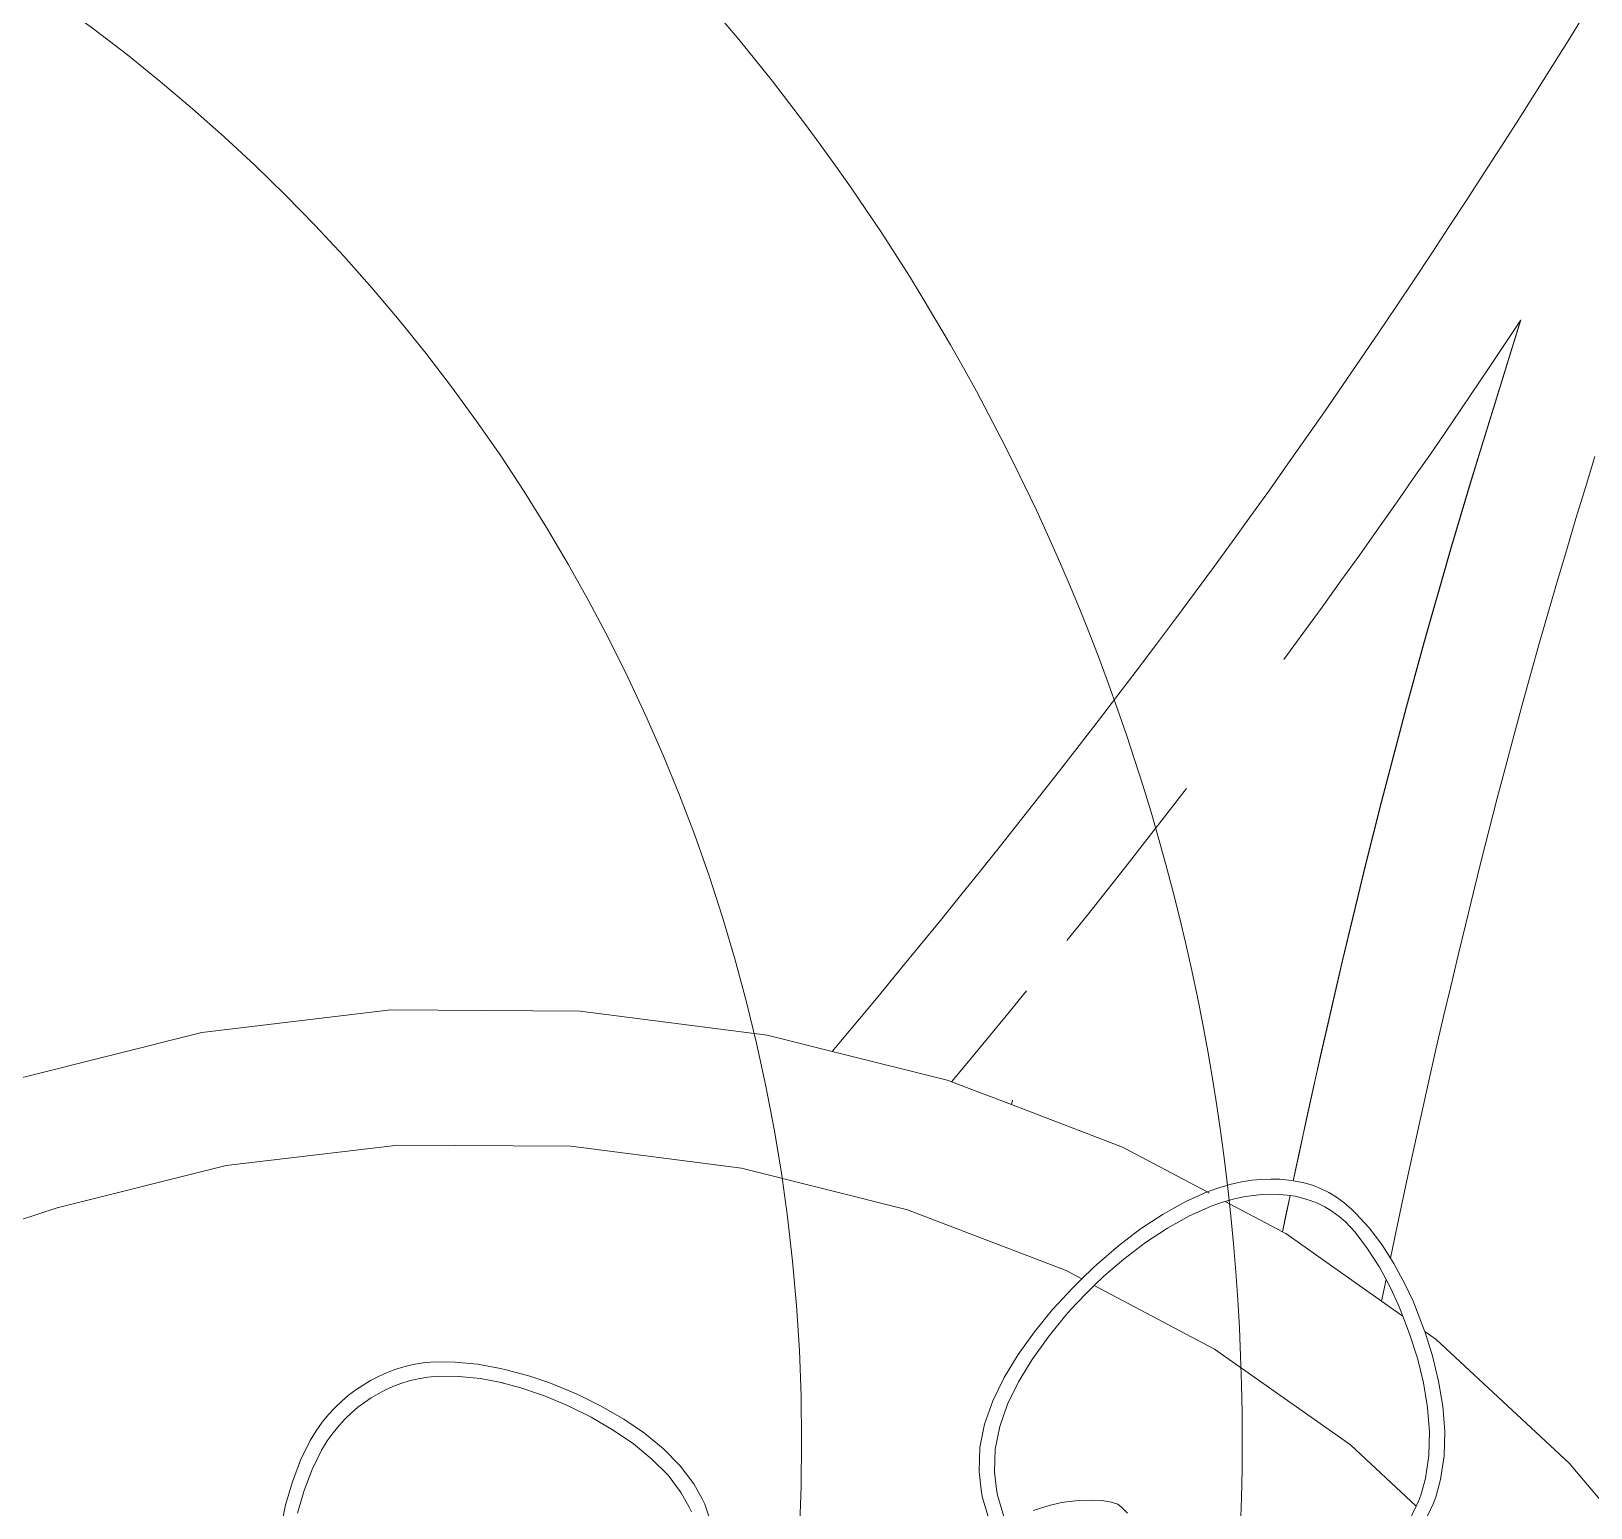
# Model space of a CAD drawing. Header units: millimetres. Extents: x 930469 to 1523124, y -120375 to 411163.
# Drawn here: x 1427093 to 1428155, y -41483 to -40477 of the extents above; entities that cross this region are included whole.
import ezdxf

# ---------------------------------------------------------------- set-up
doc = ezdxf.new("R2010")
doc.units = ezdxf.units.MM
doc.linetypes.add('HIDDEN', pattern=[0.75, 0.5, -0.25])
for name, color, linetype, lineweight in [('A-NET KHUAT', 8, 'HIDDEN', 0), ('A-NET THAY', 8, 'Continuous', 0), ('xr', 8, 'Continuous', 0)]:
    doc.layers.add(name, color=color, linetype=linetype, lineweight=lineweight)

# ---------------------------------------------------------------- blocks, each defined once
blk = doc.blocks.new('zzz')
at = {"layer": 'xr', "ltscale": 3}
for p, q in [((1234603.7, 16851.4), (1234676.8, 16627.8)), ((1234915.6, 16430.9), (1234853.4, 16678.5)), ((1234734.5, 16397.9), (1234676.8, 16627.8)), ((1234946.3, 16173.4), (1234915.6, 16430.9)), ((1234762.3, 16163.6), (1234734.5, 16397.9)), ((1234272.1, 16316.8), (1234238.4, 16323.9)), ((1234303.8, 16307.6), (1234272.1, 16316.8)), ((1234261, 16300.5), (1234291.9, 16291.6)), ((1234291.9, 16291.6), (1234320.6, 16280.6)), ((1234333.2, 16296.4), (1234303.8, 16307.6)), ((1234360.1, 16283.2), (1234333.2, 16296.4)), ((1234320.6, 16280.6), (1234346.7, 16267.8)), ((1234373.2, 16275.2), (1234360.1, 16283.2)), ((1234384.9, 16266.8), (1234373.2, 16275.2)), ((1234346.7, 16267.8), (1234359.3, 16260.1)), ((1234359.3, 16260.1), (1234370.5, 16252.1)), ((1234370.5, 16252.1), (1234380.5, 16243.9)), ((1234395.4, 16258.2), (1234384.9, 16266.8)), ((1234404.9, 16249.4), (1234395.4, 16258.2)), ((1234413.6, 16240.3), (1234404.9, 16249.4)), ((1234380.5, 16243.9), (1234389.6, 16235.5)), ((1234389.6, 16235.5), (1234397.7, 16226.9)), ((1234421.5, 16230.9), (1234413.6, 16240.3)), ((1234428.8, 16221.2), (1234421.5, 16230.9)), ((1234397.7, 16226.9), (1234405.1, 16218.2)), ((1234405.1, 16218.2), (1234411.8, 16209.2)), ((1234411.8, 16209.2), (1234418, 16200.1)), ((1234435.5, 16211.3), (1234428.8, 16221.2)), ((1234441.6, 16201), (1234435.5, 16211.3)), ((1234418, 16200.1), (1234423.6, 16190.7)), ((1234423.6, 16190.7), (1234428.8, 16180.9)), ((1234447.2, 16190.4), (1234441.6, 16201)), ((1234452.2, 16179.4), (1234447.2, 16190.4)), ((1234428.8, 16180.9), (1234433.4, 16170.6)), ((1234433.4, 16170.6), (1234437.6, 16159.8)), ((1234456.6, 16167.9), (1234452.2, 16179.4)), ((1234460.4, 16155.8), (1234456.6, 16167.9)), ((1234760.7, 15928.4), (1234762.3, 16163.6)), ((1234946.3, 16173.4), (1234944.7, 15915.4)), ((1234437.6, 16159.8), (1234441.1, 16148.3)), ((1234441.1, 16148.3), (1234444, 16136.1)), ((1234463.4, 16143), (1234460.4, 16155.8)), ((1234465.7, 16129.4), (1234463.4, 16143)), ((1234444, 16136.1), (1234446.2, 16123)), ((1234446.2, 16123), (1234447.5, 16108.9)), ((1234467, 16114.6), (1234465.7, 16129.4)), ((1234447.5, 16108.9), (1234447.3, 16080.8)), ((1234466.8, 16085.7), (1234467, 16114.6)), ((1234447.3, 16080.8), (1234444.4, 16051.3)), ((1234463.8, 16055.4), (1234466.8, 16085.7)), ((1234444.4, 16051.3), (1234439.5, 16025.7)), ((1234457.9, 16023.9), (1234463.8, 16055.4)), ((1234431.7, 15996.4), (1234439.5, 16025.7)), ((1234439.5, 16025.7), (1234438.6, 16020.5)), ((1234447.6, 15984.1), (1234456.2, 16016.3)), ((1234456.2, 16016.3), (1234457.9, 16023.9)), ((1234423.6, 15972.2), (1234431.7, 15996.4)), ((1234439.3, 15959.6), (1234447.6, 15984.1)), ((1234407.1, 15932.1), (1234420.6, 15964.3)), ((1234420.6, 15964.3), (1234423.6, 15972.2)), ((1234422.6, 15918.7), (1234436.3, 15951.3)), ((1234436.3, 15951.3), (1234439.3, 15959.6)), ((1234391.6, 15900.7), (1234407.1, 15932.1)), ((1234406.8, 15886.8), (1234422.6, 15918.7)), ((1234731, 15696), (1234760.7, 15928.4)), ((1234912.1, 15661.1), (1234944.7, 15915.4)), ((1234374.2, 15870.8), (1234391.6, 15900.7)), ((1234355.2, 15842.9), (1234374.2, 15870.8)), ((1234389.1, 15856.3), (1234406.8, 15886.8)), ((1234369.7, 15827.8), (1234389.1, 15856.3)), ((1234334.6, 15817.8), (1234355.2, 15842.9)), ((1234348.5, 15802), (1234369.7, 15827.8)), ((1234312.5, 15796), (1234334.6, 15817.8)), ((1234288.6, 15778), (1234312.5, 15796)), ((1234325.6, 15779.4), (1234348.5, 15802)), ((1234262.8, 15764.1), (1234269.3, 15767.1)), ((1234269.3, 15767.1), (1234288.6, 15778)), ((1234280.6, 15749.3), (1234300.7, 15760.7)), ((1234300.7, 15760.7), (1234325.6, 15779.4)), ((1234243.4, 15735.9), (1234273.3, 15746)), ((1234273.3, 15746), (1234280.6, 15749.3)), ((1234731, 15696), (1234674.1, 15469.9)), ((1234889.8, 15572.3), (1234912.1, 15661.1)), ((1234850.1, 15413.9), (1234889.8, 15572.3)), ((1234889.8, 15572.3), (1234900.7, 15563.2)), ((1234900.7, 15563.2), (1234934.1, 15535.4)), ((1234934.1, 15535.4), (1234967.5, 15507.7)), ((1234967.5, 15507.7), (1235001, 15480.1)), ((1234591.5, 15253.9), (1234674.1, 15469.9)), ((1235034.6, 15452.5), (1235001, 15480.1)), ((1235034.6, 15452.5), (1235068.3, 15425.1)), ((1235068.3, 15425.1), (1235102, 15397.8)), ((1234848.5, 15409.7), (1234817.4, 15328.3)), ((1234848.5, 15409.7), (1234850.1, 15413.9)), ((1234848.5, 15409.7), (1234870.8, 15391.2)), ((1234870.8, 15391.2), (1234904.6, 15363.3)), ((1235102, 15397.8), (1235135.9, 15370.6)), ((1234283.8, 15368), (1234248.9, 15357.8)), ((1234292.6, 15369.6), (1234283.8, 15368)), ((1234317.7, 15372.4), (1234292.6, 15369.6)), ((1234350.2, 15371.2), (1234317.7, 15372.4)), ((1234382.2, 15364.9), (1234350.2, 15371.2)), ((1234414, 15353.7), (1234382.2, 15364.9)), ((1234904.6, 15363.3), (1234938.5, 15335.5)), ((1235135.9, 15370.6), (1235169.8, 15343.4)), ((1234285.6, 15347.3), (1234252, 15337.5)), ((1234293.4, 15348.8), (1234285.6, 15347.3)), ((1234317.3, 15351.4), (1234293.4, 15348.8)), ((1234348.3, 15350.3), (1234317.3, 15351.4)), ((1234378.8, 15344.2), (1234348.3, 15350.3)), ((1234409.3, 15333.5), (1234378.8, 15344.2)), ((1234445.6, 15338.3), (1234414, 15353.7)), ((1234477, 15319.3), (1234445.6, 15338.3)), ((1234972.5, 15307.9), (1234938.5, 15335.5)), ((1235169.8, 15343.4), (1235203.8, 15316.5)), ((1234439.8, 15318.7), (1234409.3, 15333.5)), ((1234470.4, 15300.1), (1234439.8, 15318.7)), ((1234508, 15297), (1234477, 15319.3)), ((1234759.6, 15177.2), (1234817.4, 15328.3)), ((1234817.4, 15328.3), (1234823.3, 15326.8)), ((1235203.8, 15316.5), (1235237.8, 15289.6)), ((1234271.4, 15277.1), (1234264.8, 15298.5)), ((1234500.7, 15278.4), (1234470.4, 15300.1)), ((1234538.3, 15272.3), (1234508, 15297)), ((1234274.9, 15261.7), (1234271.4, 15277.1)), ((1234530.5, 15254), (1234500.7, 15278.4)), ((1234545.8, 15265.7), (1234538.3, 15272.3)), ((1235272, 15262.8), (1235237.8, 15289.6)), ((1234275.8, 15256.6), (1234274.9, 15261.7)), ((1234278.2, 15237.4), (1234275.8, 15256.6)), ((1234537.7, 15247.7), (1234530.5, 15254)), ((1234567.6, 15245.3), (1234545.8, 15265.7)), ((1234580.1, 15232.4), (1234591.5, 15253.9)), ((1235040.8, 15252.7), (1235075.1, 15225.3)), ((1235272, 15262.8), (1235306.3, 15236.1)), ((1234278.8, 15219.9), (1234278.2, 15237.4)), ((1234559.2, 15227.6), (1234537.7, 15247.7)), ((1234580.1, 15232.4), (1234567.6, 15245.3)), ((1234595.2, 15216.9), (1234580.1, 15232.4)), ((1235306.3, 15236.1), (1235340.6, 15209.6)), ((1234278, 15204.7), (1234278.8, 15219.9)), ((1234484.3, 15051.7), (1234571.1, 15215.4)), ((1234571.1, 15215.4), (1234559.2, 15227.6)), ((1234583.6, 15202.5), (1234571.1, 15215.4)), ((1234599.6, 15212.2), (1234595.2, 15216.9)), ((1234625.1, 15182.6), (1234599.6, 15212.2)), ((1235075.1, 15225.3), (1235109.5, 15198)), ((1235340.6, 15209.6), (1235375.1, 15183.2)), ((1234273.1, 15183.4), (1234276.1, 15192.3)), ((1234276.1, 15192.3), (1234278, 15204.7)), ((1234581.9, 15204.4), (1234583.6, 15202.5)), ((1234583.6, 15202.5), (1234607, 15175.4)), ((1235109.5, 15198), (1235144, 15170.8)), ((1234260.9, 15170), (1234269.3, 15178.5)), ((1234269.3, 15178.5), (1234273.1, 15183.4)), ((1234607, 15175.4), (1234629.6, 15145.7)), ((1234648.1, 15152.4), (1234625.1, 15182.6)), ((1234732.8, 15126.4), (1234759.6, 15177.2)), ((1235144, 15170.8), (1235178.5, 15143.7)), ((1235375.1, 15183.2), (1235409.7, 15156.9)), ((1234629.6, 15145.7), (1234649.2, 15115.8)), ((1234668.2, 15121.7), (1234648.1, 15152.4)), ((1235409.7, 15156.9), (1235444.3, 15130.8)), ((1234698.5, 15061.7), (1234732.8, 15126.4)), ((1235213.2, 15116.7), (1235178.5, 15143.7)), ((1235444.3, 15130.8), (1235479.1, 15104.8)), ((1234649.2, 15115.8), (1234665.7, 15085.9)), ((1234685.2, 15091), (1234668.2, 15121.7)), ((1235213.2, 15116.7), (1235248, 15089.9)), ((1235479.1, 15104.8), (1235513.9, 15078.9)), ((1234665.7, 15085.9), (1234679.1, 15056.3)), ((1234698.5, 15061.7), (1234685.2, 15091)), ((1234696.8, 15058.6), (1234698.3, 15061.3)), ((1234699, 15060.5), (1234698.5, 15061.7)), ((1234704.7, 15044.3), (1234699, 15060.5)), ((1235513.9, 15078.9), (1235548.9, 15053.2)), ((1234353.9, 14866.7), (1234484.3, 15051.7)), ((1234679.1, 15056.3), (1234684.6, 15040.8)), ((1234684.6, 15040.8), (1234685.6, 15037.3)), ((1234709, 15029.1), (1234704.7, 15044.3)), ((1235548.9, 15053.2), (1235584, 15027.6)), ((1234685.6, 15037.3), (1234644.3, 14959.3)), ((1234685.6, 15037.3), (1234688.7, 15026.1)), ((1234688.7, 15026.1), (1234691.8, 15012.3)), ((1234712.2, 15014.6), (1234709, 15029.1)), ((1235584, 15027.6), (1235619.1, 15002.2)), ((1234691.8, 15012.3), (1234693.8, 14999.2)), ((1234693.8, 14999.2), (1234695, 14986.8)), ((1234714.3, 15000.8), (1234712.2, 15014.6)), ((1234715.6, 14987.6), (1234714.3, 15000.8)), ((1235619.1, 15002.2), (1235654.4, 14976.9)), ((1234695, 14986.8), (1234695.4, 14974.9)), ((1234695.4, 14974.9), (1234695.1, 14963.5)), ((1234716, 14974.9), (1234715.6, 14987.6)), ((1234715.7, 14962.6), (1234716, 14974.9)), ((1235654.4, 14976.9), (1235689.9, 14951.8)), ((1234549.7, 14824.1), (1234641.8, 14954.7)), ((1234641.8, 14954.7), (1234644.2, 14959.1)), ((1234644.2, 14959.1), (1234644.3, 14959.3)), ((1234665.6, 14954.7), (1234644.2, 14959.1)), ((1234666.9, 14954.6), (1234644.3, 14959.3)), ((1234693.5, 14948.8), (1234665.6, 14954.7)), ((1234693.5, 14948.9), (1234666.9, 14954.6)), ((1234695.1, 14963.5), (1234694.1, 14952.6)), ((1234714.6, 14950.7), (1234715.7, 14962.6)), ((1235423.7, 14957.4), (1235459.1, 14931.3)), ((1234690.1, 14931.7), (1234687, 14921.5)), ((1234692.5, 14942), (1234690.1, 14931.7)), ((1234693.5, 14948.8), (1234692.5, 14942)), ((1234694.1, 14952.6), (1234693.5, 14948.9)), ((1234693.5, 14948.9), (1234693.5, 14948.8)), ((1234710.3, 14928), (1234712.8, 14939.2)), ((1234712.8, 14939.2), (1234713.6, 14944.5)), ((1234713.6, 14944.5), (1234713.7, 14944.7)), ((1234752.5, 14936.2), (1234713.6, 14944.5)), ((1234713.7, 14944.7), (1234714.6, 14950.7)), ((1234753.8, 14936.1), (1234713.7, 14944.7)), ((1234796, 14926.7), (1234752.5, 14936.2)), ((1234797.3, 14926.6), (1234753.8, 14936.1)), ((1235689.9, 14951.8), (1235725.4, 14926.8)), ((1234683.1, 14911.5), (1234678.3, 14901.6)), ((1234687, 14921.5), (1234683.1, 14911.5)), ((1234702.8, 14906.5), (1234707, 14917.1)), ((1234707, 14917.1), (1234710.3, 14928)), ((1234839.4, 14917.2), (1234796, 14926.7)), ((1234840.7, 14917.1), (1234797.3, 14926.6)), ((1234882.8, 14907.4), (1234839.4, 14917.2)), ((1234884.2, 14907.3), (1234840.7, 14917.1)), ((1235459.1, 14931.3), (1235494.7, 14905.3)), ((1235725.4, 14926.8), (1235761, 14902)), ((1234672.4, 14891.8), (1234665.2, 14882)), ((1234678.3, 14901.6), (1234672.4, 14891.8)), ((1234691.5, 14885.7), (1234697.7, 14896)), ((1234697.7, 14896), (1234702.8, 14906.5)), ((1234926.2, 14897.6), (1234882.8, 14907.4)), ((1234927.6, 14897.5), (1234884.2, 14907.3)), ((1234969.6, 14887.6), (1234926.2, 14897.6)), ((1234970.9, 14887.5), (1234927.6, 14897.5)), ((1235494.7, 14905.3), (1235530.5, 14879.5)), ((1235761, 14902), (1235796.8, 14877.3)), ((1234643.5, 14860.3), (1234658.3, 14874)), ((1234658.3, 14874), (1234656.7, 14872.1)), ((1234665.2, 14882), (1234658.3, 14874)), ((1234675.2, 14865.2), (1234684.1, 14875.5)), ((1234684.1, 14875.5), (1234691.5, 14885.7)), ((1235013, 14877.4), (1234969.6, 14887.6)), ((1235014.3, 14877.3), (1234970.9, 14887.5)), ((1235056.3, 14867.1), (1235013, 14877.4)), ((1235057.6, 14867), (1235014.3, 14877.3)), ((1235530.5, 14879.5), (1235566.3, 14853.8)), ((1235796.8, 14877.3), (1235832.6, 14852.7)), ((1234270.6, 14777.1), (1234353.9, 14866.7)), ((1234621.1, 14843.2), (1234643.5, 14860.3)), ((1234649.5, 14841.1), (1234669.2, 14859.3)), ((1234669.2, 14859.3), (1234675.2, 14865.2)), ((1235099.6, 14856.6), (1235056.3, 14867.1)), ((1235100.9, 14856.5), (1235057.6, 14867)), ((1235142.9, 14846), (1235099.6, 14856.6)), ((1235144.2, 14845.9), (1235100.9, 14856.5)), ((1235566.3, 14853.8), (1235602.3, 14828.3)), ((1235832.6, 14852.7), (1235868.5, 14828.3)), ((1234579.1, 14818.1), (1234595.8, 14827.1)), ((1234595.8, 14827.1), (1234621.1, 14843.2)), ((1234626.8, 14823.8), (1234649.5, 14841.1)), ((1235186.1, 14835.2), (1235142.9, 14846)), ((1235187.4, 14835.1), (1235144.2, 14845.9)), ((1235229.3, 14824.2), (1235186.1, 14835.2)), ((1235230.6, 14824.1), (1235187.4, 14835.1)), ((1235602.3, 14828.3), (1235638.3, 14803)), ((1235868.5, 14828.3), (1235904.6, 14804)), ((1234529.2, 14795.1), (1234549.7, 14824.1)), ((1234545.2, 14801.5), (1234567.8, 14812)), ((1234549.7, 14824.1), (1234579.1, 14818.1)), ((1234567.8, 14812), (1234579.1, 14818.1)), ((1234572.5, 14792), (1234601, 14807.3)), ((1234601, 14807.3), (1234608.4, 14812)), ((1234608.4, 14812), (1234626.8, 14823.8)), ((1234608.4, 14812), (1234634.5, 14806.6)), ((1234634.5, 14806.6), (1234677.6, 14797.5)), ((1235272.5, 14813.1), (1235229.3, 14824.2)), ((1235273.8, 14813), (1235230.6, 14824.1)), ((1235315.6, 14801.8), (1235272.5, 14813.1)), ((1235317, 14801.7), (1235273.8, 14813)), ((1234248.6, 14787.5), (1234270.6, 14777.1)), ((1234472.1, 14775.5), (1234505.4, 14786)), ((1234505.4, 14786), (1234529.2, 14795.1)), ((1234529.2, 14795.1), (1234537.5, 14798.3)), ((1234537.5, 14798.3), (1234545.2, 14801.5)), ((1234549.6, 14781.4), (1234572.5, 14792)), ((1234720.6, 14788.3), (1234677.6, 14797.5)), ((1234720.6, 14788.3), (1234763.7, 14778.9)), ((1235358.8, 14790.3), (1235315.6, 14801.8)), ((1235360.1, 14790.2), (1235317, 14801.7)), ((1235401.8, 14778.6), (1235358.8, 14790.3)), ((1235403.2, 14778.5), (1235360.1, 14790.2)), ((1235674.5, 14777.8), (1235638.3, 14803)), ((1235904.6, 14804), (1235940.7, 14779.9)), ((1234256.5, 14762), (1234274.8, 14753.4)), ((1234270.6, 14777.1), (1234278.2, 14773.6)), ((1234278.2, 14773.6), (1234285.4, 14770.9)), ((1234285.4, 14770.9), (1234308.1, 14764.5)), ((1234308.1, 14764.5), (1234339.4, 14759.8)), ((1234404.7, 14761.6), (1234438.4, 14767.3)), ((1234438.4, 14767.3), (1234472.1, 14775.5)), ((1234475.3, 14754.9), (1234508.2, 14765.3)), ((1234497.4, 14750), (1234508.2, 14765.3)), ((1234508.2, 14765.3), (1234509.1, 14765.6)), ((1234509.1, 14765.6), (1234541.6, 14778)), ((1234541.6, 14778), (1234549.6, 14781.4)), ((1234763.7, 14778.9), (1234806.7, 14769.4)), ((1234806.7, 14769.4), (1234849.6, 14759.8)), ((1235444.9, 14766.7), (1235401.8, 14778.6)), ((1235446.2, 14766.6), (1235403.2, 14778.5)), ((1235487.9, 14754.6), (1235444.9, 14766.7)), ((1235489.2, 14754.5), (1235446.2, 14766.6)), ((1235674.5, 14777.8), (1235700.2, 14760)), ((1235977, 14755.9), (1235940.7, 14779.9)), ((1234274.8, 14753.4), (1234282.8, 14750.5)), ((1234282.8, 14750.5), (1234306.6, 14743.8)), ((1234306.6, 14743.8), (1234339, 14738.8)), ((1234328.9, 14568.7), (1234497.4, 14750)), ((1234339.4, 14759.8), (1234371.6, 14759)), ((1234371.6, 14759), (1234404.7, 14761.6)), ((1234372.4, 14738), (1234406.5, 14740.7)), ((1234406.5, 14740.7), (1234440.9, 14746.5)), ((1234440.9, 14746.5), (1234475.3, 14754.9)), ((1234849.6, 14759.8), (1234892.5, 14750.1)), ((1234892.5, 14750.1), (1234935.4, 14740.2)), ((1235530.9, 14742.3), (1235487.9, 14754.6)), ((1235532.2, 14742.2), (1235489.2, 14754.5)), ((1235573.8, 14729.8), (1235530.9, 14742.3)), ((1235575.1, 14729.8), (1235532.2, 14742.2)), ((1235700.2, 14760), (1235710.7, 14752.7)), ((1235710.7, 14752.7), (1235747.1, 14727.8)), ((1235977, 14755.9), (1236013.3, 14732)), ((1234339, 14738.8), (1234372.4, 14738)), ((1234935.4, 14740.2), (1234978.2, 14730.1)), ((1235021.1, 14720), (1234978.2, 14730.1)), ((1235021.1, 14720), (1235063.8, 14709.6)), ((1235616.6, 14717.2), (1235573.8, 14729.8)), ((1235617.9, 14717.1), (1235575.1, 14729.8)), ((1235747.1, 14727.8), (1235783.5, 14703.1)), ((1236013.3, 14732), (1236049.7, 14708.2)), ((1235063.8, 14709.6), (1235106.6, 14699.1)), ((1235106.6, 14699.1), (1235149.2, 14688.4)), ((1235616.6, 14717.2), (1235659.4, 14704.4)), ((1235660.7, 14704.3), (1235617.9, 14717.1)), ((1235702.1, 14691.4), (1235659.4, 14704.4)), ((1235703.4, 14691.3), (1235660.7, 14704.3)), ((1235783.5, 14703.1), (1235820, 14678.5)), ((1236049.7, 14708.2), (1236086.2, 14684.5)), ((1235149.2, 14688.4), (1235191.9, 14677.6)), ((1235191.9, 14677.6), (1235234.5, 14666.6)), ((1235886.2, 14634.4), (1235702.1, 14691.4)), ((1235779.7, 14667.7), (1235703.4, 14691.3)), ((1235820, 14678.5), (1235856.6, 14654)), ((1236086.2, 14684.5), (1236122.8, 14661)), ((1235234.5, 14666.6), (1235277, 14655.5)), ((1235885.3, 14635), (1235779.7, 14667.7)), ((1236122.8, 14661), (1236159.5, 14637.5)), ((1235277, 14655.5), (1235319.5, 14644.1)), ((1235319.5, 14644.1), (1235362, 14632.6)), ((1235856.6, 14654), (1235885.3, 14635)), ((1235885.3, 14635), (1235886.2, 14634.4)), ((1236159.5, 14637.5), (1236196.2, 14614.2)), ((1235362, 14632.6), (1235404.4, 14620.9)), ((1235404.4, 14620.9), (1235446.8, 14609)), ((1236233, 14591), (1236196.2, 14614.2)), ((1235446.8, 14609), (1235489.1, 14596.9)), ((1235489.1, 14596.9), (1235531.3, 14584.6)), ((1235531.3, 14584.6), (1235573.5, 14572.1)), ((1235573.5, 14572.1), (1235615.7, 14559.5)), ((1236233, 14591), (1236269.9, 14567.9)), ((1234143.3, 14412.3), (1234328.9, 14568.7)), ((1235615.7, 14559.5), (1235657.8, 14546.6)), ((1236269.9, 14567.9), (1236306.9, 14544.9)), ((1235657.8, 14546.6), (1235699.9, 14533.6))]:
    blk.add_line(p, q, dxfattribs=at)

msp = doc.modelspace()

# ---------------------------------------------------------------- linework, layer by layer
at = {"layer": 'A-NET THAY', "ltscale": 3}
for radius in [1500, 1200]:
    msp.add_circle((1426417.7, -41437.4), radius, dxfattribs=at)

# ---------------------------------------------------------------- block references
at = {"layer": 'A-NET KHUAT', "xscale": 0.5, "yscale": 0.5, "zscale": 0.5, "rotation": 90}
msp.add_blockref('zzz', (1435424.7, -658616.9), dxfattribs=at)

doc.saveas('drawing.dxf')
